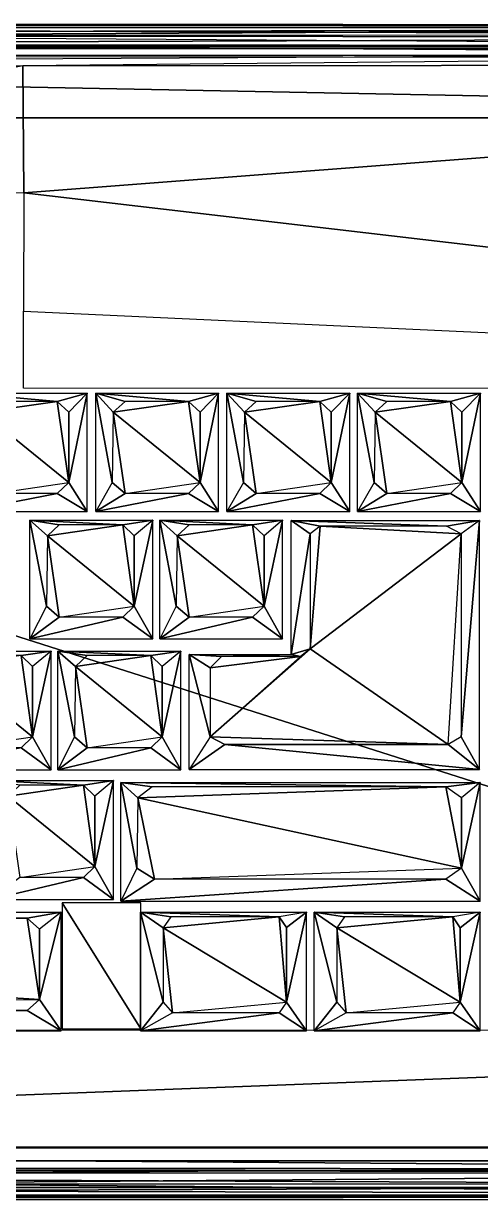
# Model space of a CAD drawing. Header units: metres. Extents: x -32 to 229, y -58 to 33.
# Drawn here: x 100.3 to 135.4, y -58 to 32.6 of the extents above; entities that cross this region are included whole.
import ezdxf

# ---------------------------------------------------------------- set-up
doc = ezdxf.new("R2010")
doc.units = ezdxf.units.M

msp = doc.modelspace()

# ---------------------------------------------------------------- linework, layer by layer
at = {"color": 4, "linetype": 'CONTINUOUS'}
for points in [[(229.02, 32.4654, 1.96646), (-31.4598, 32.5803, 1.98262), (-28.9315, 31.0822, 1.77477)], [(-31.4598, 32.5803, 1.98262), (-31.4598, 32.4758, 0.21631), (229.02, 32.3609, 0.20015)], [(229.02, 32.4654, 1.96646), (-31.4598, 32.5803, 1.98262), (229.02, 32.3609, 0.20015)], [(-31.4598, 32.4758, 0.21631), (-31.4598, 31.6458, -1.16908), (229.02, 31.5309, -1.18523)], [(229.02, 32.3609, 0.20015), (-31.4598, 32.4758, 0.21631), (229.02, 31.5309, -1.18523)], [(-31.4598, 31.7351, 4.75323), (-31.4598, 32.3282, 3.16015), (229.02, 32.2132, 3.144)], [(-28.9315, 30.8302, 2.95215), (-31.4598, 32.3282, 3.16015), (226.938, 30.5942, 2.936)], [(229.02, 32.2132, 3.144), (-31.4598, 32.3282, 3.16015), (226.938, 30.5942, 2.936)], [(229.02, 31.6202, 4.73708), (-31.4598, 31.7351, 4.75323), (229.02, 32.2132, 3.144)], [(229.02, 31.6202, 4.73708), (-31.4598, 31.7351, 4.75323), (-31.4598, 30.7114, 5.72292)], [(229.02, 32.4654, 1.96646), (-28.9315, 31.0822, 1.77477), (226.938, 30.8462, 1.75862)], [(-31.4598, 31.6458, -1.16908), (-31.4598, 30.0905, -2.13877), (229.02, 29.9755, -2.15492)], [(229.02, 31.5309, -1.18523), (-31.4598, 31.6458, -1.16908), (229.02, 29.9755, -2.15492)], [(229.02, 31.6202, 4.73708), (-31.4598, 30.7114, 5.72292), (229.02, 30.5965, 5.70677)], [(-28.9315, 30.8302, 2.95215), (-28.9315, 31.0822, 1.77477), (226.938, 30.8462, 1.75862)], [(226.938, 30.5942, 2.936), (-28.9315, 30.8302, 2.95215), (226.938, 30.8462, 1.75862)], [(229.02, 30.5965, 5.70677), (-31.4598, 30.7114, 5.72292), (-31.4597, 29.1252, 6.48477)], [(229.02, 30.5965, 5.70677), (100.225, 29.3271, 6.47662), (-31.4597, 29.1252, 6.48477)], [(223.066, 30.1072, -1.95338), (-25.4689, 30.1072, -1.95338), (223.066, 25.3257, -11.8111)], [(223.066, 25.3257, -11.8111), (-25.4689, 30.1072, -1.95338), (-25.4689, 25.3257, -11.8111)], [(229.021, 29.426, 6.46862), (229.02, 30.5965, 5.70677), (100.225, 29.3271, 6.47662)], [(100.225, 29.3271, 6.47662), (50.7946, 19.5854, 5.57077), (100.281, 19.5485, 5.404)], [(229.021, 29.426, 6.46862), (100.225, 29.3271, 6.47662), (100.281, 19.5485, 5.404)], [(229.021, 29.426, 6.46862), (100.281, 19.5485, 5.404), (229.026, 4.45523, 3.95677)], [(223.066, 25.3257, -11.8111), (-25.4689, 25.3257, -11.8111), (223.066, -53.9355, -11.8111)], [(223.066, -53.9355, -11.8111), (-25.4689, 25.3257, -11.8111), (-25.4689, -53.9355, -11.8111)], [(100.281, 19.5485, 5.404), (100.26, 10.4297, 4.89123), (229.026, 4.45523, 3.95677)], [(100.261, 4.49831, 3.96277), (100.26, 10.4297, 4.89123), (229.026, 4.45523, 3.95677)], [(105.169, 4.10446, 1.87862), (102.863, 3.47431, 5.89877), (95.7169, 4.10446, 1.87862)], [(102.863, 3.47431, 5.89877), (97.9732, 3.47431, 5.89877), (95.7169, 4.10446, 1.87862)], [(102.863, 3.47431, 5.89877), (97.0672, 2.63862, 5.84031), (95.7169, 4.10446, 1.87862)], [(102.863, 3.47431, 5.89877), (103.745, -2.77938, 5.46154), (105.169, 4.10446, 1.87862)], [(103.745, 2.64046, 5.84046), (102.863, 3.47431, 5.89877), (105.169, 4.10446, 1.87862)], [(105.169, 4.10446, 1.87862), (103.745, -2.77938, 5.46154), (105.169, -5.01477, 1.24123)], [(103.745, 2.64046, 5.84046), (103.745, -2.77938, 5.46154), (105.169, 4.10446, 1.87862)], [(108.079, 3.47431, 5.89877), (107.173, 2.63862, 5.84031), (105.823, 4.10446, 1.87862)], [(112.969, 3.47431, 5.89877), (107.173, 2.63862, 5.84031), (105.823, 4.10446, 1.87862)], [(107.173, 2.63862, 5.84031), (107.094, -2.77938, 5.46154), (105.823, 4.10446, 1.87862)], [(112.969, 3.47431, 5.89877), (108.079, 3.47431, 5.89877), (105.823, 4.10446, 1.87862)], [(115.275, 4.10446, 1.87862), (112.969, 3.47431, 5.89877), (105.823, 4.10446, 1.87862)], [(105.823, 4.10446, 1.87862), (107.094, -2.77938, 5.46154), (105.823, -5.01477, 1.24123)], [(113.851, 2.64046, 5.84046), (112.969, 3.47431, 5.89877), (115.275, 4.10446, 1.87862)], [(112.969, 3.47431, 5.89877), (113.851, -2.77938, 5.46154), (115.275, 4.10446, 1.87862)], [(113.851, 2.64046, 5.84046), (113.851, -2.77938, 5.46154), (115.275, 4.10446, 1.87862)], [(115.275, 4.10446, 1.87862), (113.851, -2.77938, 5.46154), (115.275, -5.01477, 1.24123)], [(118.17, 3.47431, 5.89877), (117.264, 2.63862, 5.84031), (115.913, 4.10446, 1.87862)], [(123.06, 3.47431, 5.89877), (117.264, 2.63862, 5.84031), (115.913, 4.10446, 1.87862)], [(117.264, 2.63862, 5.84031), (117.184, -2.77938, 5.46154), (115.913, 4.10446, 1.87862)], [(123.06, 3.47431, 5.89877), (118.17, 3.47431, 5.89877), (115.913, 4.10446, 1.87862)], [(125.365, 4.10446, 1.87862), (123.06, 3.47431, 5.89877), (115.913, 4.10446, 1.87862)], [(115.913, 4.10446, 1.87862), (117.184, -2.77938, 5.46154), (115.913, -5.01477, 1.24123)], [(123.941, 2.64046, 5.84046), (123.06, 3.47431, 5.89877), (125.365, 4.10446, 1.87862)], [(123.06, 3.47431, 5.89877), (123.941, -2.77938, 5.46154), (125.365, 4.10446, 1.87862)], [(123.941, 2.64046, 5.84046), (123.941, -2.77938, 5.46154), (125.365, 4.10446, 1.87862)], [(125.365, 4.10446, 1.87862), (123.941, -2.77938, 5.46154), (125.365, -5.01477, 1.24123)], [(125.967, 4.10446, 1.87862), (127.238, -2.77938, 5.46154), (125.967, -5.01477, 1.24123)], [(135.419, 4.10446, 1.87862), (133.114, 3.47431, 5.89877), (125.967, 4.10446, 1.87862)], [(127.318, 2.63862, 5.84031), (127.238, -2.77938, 5.46154), (125.967, 4.10446, 1.87862)], [(133.114, 3.47431, 5.89877), (128.224, 3.47431, 5.89877), (125.967, 4.10446, 1.87862)], [(133.114, 3.47431, 5.89877), (127.318, 2.63862, 5.84031), (125.967, 4.10446, 1.87862)], [(128.224, 3.47431, 5.89877), (127.318, 2.63862, 5.84031), (125.967, 4.10446, 1.87862)], [(133.114, 3.47431, 5.89877), (133.995, -2.77938, 5.46154), (135.419, 4.10446, 1.87862)], [(133.995, 2.64046, 5.84046), (133.114, 3.47431, 5.89877), (135.419, 4.10446, 1.87862)], [(135.419, 4.10446, 1.87862), (133.995, -2.77938, 5.46154), (135.419, -5.01477, 1.24123)], [(133.995, 2.64046, 5.84046), (133.995, -2.77938, 5.46154), (135.419, 4.10446, 1.87862)], [(102.863, 3.47431, 5.89877), (97.0672, 2.63862, 5.84031), (103.745, -2.77938, 5.46154)], [(102.863, 3.47431, 5.89877), (97.9732, 3.47431, 5.89877), (97.0672, 2.63862, 5.84031)], [(103.745, 2.64046, 5.84046), (102.863, 3.47431, 5.89877), (103.745, -2.77938, 5.46154)], [(112.969, 3.47431, 5.89877), (108.079, 3.47431, 5.89877), (107.173, 2.63862, 5.84031)], [(112.969, 3.47431, 5.89877), (107.173, 2.63862, 5.84031), (113.851, -2.77938, 5.46154)], [(113.851, 2.64046, 5.84046), (112.969, 3.47431, 5.89877), (113.851, -2.77938, 5.46154)], [(123.06, 3.47431, 5.89877), (118.17, 3.47431, 5.89877), (117.264, 2.63862, 5.84031)], [(123.06, 3.47431, 5.89877), (117.264, 2.63862, 5.84031), (123.941, -2.77938, 5.46154)], [(123.941, 2.64046, 5.84046), (123.06, 3.47431, 5.89877), (123.941, -2.77938, 5.46154)], [(133.114, 3.47431, 5.89877), (127.318, 2.63862, 5.84031), (133.995, -2.77938, 5.46154)], [(133.114, 3.47431, 5.89877), (128.224, 3.47431, 5.89877), (127.318, 2.63862, 5.84031)], [(133.995, 2.64046, 5.84046), (133.114, 3.47431, 5.89877), (133.995, -2.77938, 5.46154)], [(103.745, -2.77938, 5.46154), (97.0672, 2.63862, 5.84031), (97.9731, -3.61292, 5.40323)], [(107.173, 2.63862, 5.84031), (107.094, -2.77938, 5.46154), (108.079, -3.61292, 5.40323)], [(113.851, -2.77938, 5.46154), (107.173, 2.63862, 5.84031), (108.079, -3.61292, 5.40323)], [(117.264, 2.63862, 5.84031), (117.184, -2.77938, 5.46154), (118.17, -3.61292, 5.40323)], [(123.941, -2.77938, 5.46154), (117.264, 2.63862, 5.84031), (118.17, -3.61292, 5.40323)], [(127.318, 2.63862, 5.84031), (127.238, -2.77938, 5.46154), (128.224, -3.61292, 5.40323)], [(133.995, -2.77938, 5.46154), (127.318, 2.63862, 5.84031), (128.224, -3.61292, 5.40323)], [(105.169, -5.01477, 1.24123), (102.863, -3.61292, 5.40323), (95.7169, -5.01477, 1.24123)], [(102.863, -3.61292, 5.40323), (97.9731, -3.61292, 5.40323), (95.7169, -5.01477, 1.24123)], [(103.745, -2.77938, 5.46154), (102.863, -3.61292, 5.40323), (97.9731, -3.61292, 5.40323)], [(103.745, -2.77938, 5.46154), (102.863, -3.61292, 5.40323), (105.169, -5.01477, 1.24123)], [(108.079, -3.61292, 5.40323), (107.094, -2.77938, 5.46154), (105.823, -5.01477, 1.24123)], [(112.969, -3.61292, 5.40323), (108.079, -3.61292, 5.40323), (105.823, -5.01477, 1.24123)], [(115.275, -5.01477, 1.24123), (112.969, -3.61292, 5.40323), (105.823, -5.01477, 1.24123)], [(113.851, -2.77938, 5.46154), (112.969, -3.61292, 5.40323), (108.079, -3.61292, 5.40323)], [(113.851, -2.77938, 5.46154), (112.969, -3.61292, 5.40323), (115.275, -5.01477, 1.24123)], [(118.17, -3.61292, 5.40323), (117.184, -2.77938, 5.46154), (115.913, -5.01477, 1.24123)], [(123.06, -3.61292, 5.40323), (118.17, -3.61292, 5.40323), (115.913, -5.01477, 1.24123)], [(125.365, -5.01477, 1.24123), (123.06, -3.61292, 5.40323), (115.913, -5.01477, 1.24123)], [(123.941, -2.77938, 5.46154), (123.06, -3.61292, 5.40323), (118.17, -3.61292, 5.40323)], [(123.941, -2.77938, 5.46154), (123.06, -3.61292, 5.40323), (125.365, -5.01477, 1.24123)], [(128.224, -3.61292, 5.40323), (127.238, -2.77938, 5.46154), (125.967, -5.01477, 1.24123)], [(135.419, -5.01477, 1.24123), (133.114, -3.61292, 5.40323), (125.967, -5.01477, 1.24123)], [(133.114, -3.61292, 5.40323), (128.224, -3.61292, 5.40323), (125.967, -5.01477, 1.24123)], [(133.995, -2.77938, 5.46154), (133.114, -3.61292, 5.40323), (128.224, -3.61292, 5.40323)], [(133.995, -2.77938, 5.46154), (133.114, -3.61292, 5.40323), (135.419, -5.01477, 1.24123)], [(103.022, -6.03246, 4.12138), (102.116, -6.87015, 4.12138), (100.766, -5.68415, 0.06646)], [(107.912, -6.03246, 4.12138), (102.116, -6.87015, 4.12138), (100.766, -5.68415, 0.06646)], [(102.116, -6.87015, 4.12138), (102.037, -12.3014, 4.12138), (100.766, -5.68415, 0.06646)], [(107.912, -6.03246, 4.12138), (103.022, -6.03246, 4.12138), (100.766, -5.68415, 0.06646)], [(110.218, -5.68415, 0.06646), (107.912, -6.03246, 4.12138), (100.766, -5.68415, 0.06646)], [(100.766, -5.68415, 0.06646), (102.037, -12.3014, 4.12138), (100.766, -14.8265, 0.06646)], [(107.912, -6.03246, 4.12138), (103.022, -6.03246, 4.12138), (102.116, -6.87015, 4.12138)], [(107.912, -6.03246, 4.12138), (102.116, -6.87015, 4.12138), (108.794, -12.3014, 4.12138)], [(108.794, -6.86831, 4.12138), (107.912, -6.03246, 4.12138), (110.218, -5.68415, 0.06646)], [(107.912, -6.03246, 4.12138), (108.794, -12.3014, 4.12138), (110.218, -5.68415, 0.06646)], [(108.794, -6.86831, 4.12138), (107.912, -6.03246, 4.12138), (108.794, -12.3014, 4.12138)], [(108.794, -6.86831, 4.12138), (108.794, -12.3014, 4.12138), (110.218, -5.68415, 0.06646)], [(110.218, -5.68415, 0.06646), (108.794, -12.3014, 4.12138), (110.218, -14.8265, 0.06646)], [(110.746, -5.68415, 0.06646), (112.017, -12.3014, 4.12138), (110.746, -14.8265, 0.06646)], [(120.198, -5.68415, 0.06646), (117.892, -6.03246, 4.12138), (110.746, -5.68415, 0.06646)], [(112.096, -6.87015, 4.12138), (112.017, -12.3014, 4.12138), (110.746, -5.68415, 0.06646)], [(117.892, -6.03246, 4.12138), (113.002, -6.03246, 4.12138), (110.746, -5.68415, 0.06646)], [(117.892, -6.03246, 4.12138), (112.096, -6.87015, 4.12138), (110.746, -5.68415, 0.06646)], [(113.002, -6.03246, 4.12138), (112.096, -6.87015, 4.12138), (110.746, -5.68415, 0.06646)], [(117.892, -6.03246, 4.12138), (112.096, -6.87015, 4.12138), (118.774, -12.3014, 4.12138)], [(117.892, -6.03246, 4.12138), (113.002, -6.03246, 4.12138), (112.096, -6.87015, 4.12138)], [(117.892, -6.03246, 4.12138), (118.774, -12.3014, 4.12138), (120.198, -5.68415, 0.06646)], [(118.774, -6.86831, 4.12138), (117.892, -6.03246, 4.12138), (120.198, -5.68415, 0.06646)], [(118.774, -6.86831, 4.12138), (117.892, -6.03246, 4.12138), (118.774, -12.3014, 4.12138)], [(120.198, -5.68415, 0.06646), (118.774, -12.3014, 4.12138), (120.198, -14.8265, 0.06646)], [(118.774, -6.86831, 4.12138), (118.774, -12.3014, 4.12138), (120.198, -5.68415, 0.06646)], [(135.362, -5.71277, -1.07415), (132.807, -6.14138, 3.18385), (120.855, -5.71277, -1.07415)], [(120.855, -5.71277, -1.07415), (122.33, -6.73123, 3.18385), (120.855, -16.0114, -1.07415)], [(132.807, -6.14138, 3.18385), (123.088, -6.14138, 3.18385), (120.855, -5.71277, -1.07415)], [(123.088, -6.14138, 3.18385), (122.33, -6.73123, 3.18385), (120.855, -5.71277, -1.07415)], [(133.943, -6.73123, 3.18385), (123.088, -6.14138, 3.18385), (122.33, -15.5782, 3.18385)], [(123.088, -6.14138, 3.18385), (122.33, -6.73123, 3.18385), (122.33, -15.5782, 3.18385)], [(132.807, -6.14138, 3.18385), (123.088, -6.14138, 3.18385), (133.943, -6.73123, 3.18385)], [(133.943, -6.73123, 3.18385), (132.807, -6.14138, 3.18385), (135.362, -5.71277, -1.07415)], [(135.362, -5.71277, -1.07415), (133.943, -22.3618, 3.18385), (135.362, -24.8877, -1.07415)], [(133.943, -6.73123, 3.18385), (133.943, -22.3618, 3.18385), (135.362, -5.71277, -1.07415)], [(102.116, -6.87015, 4.12138), (102.037, -12.3014, 4.12138), (103.022, -13.1372, 4.12138)], [(108.794, -12.3014, 4.12138), (102.116, -6.87015, 4.12138), (103.022, -13.1372, 4.12138)], [(112.096, -6.87015, 4.12138), (112.017, -12.3014, 4.12138), (113.002, -13.1372, 4.12138)], [(118.774, -12.3014, 4.12138), (112.096, -6.87015, 4.12138), (113.002, -13.1372, 4.12138)], [(122.33, -6.73123, 3.18385), (122.33, -15.5782, 3.18385), (120.855, -16.0114, -1.07415)], [(133.943, -6.73123, 3.18385), (122.33, -15.5782, 3.18385), (132.933, -22.9515, 3.18385)], [(133.943, -6.73123, 3.18385), (133.943, -22.3618, 3.18385), (132.933, -22.9515, 3.18385)], [(103.022, -13.1372, 4.12138), (102.037, -12.3014, 4.12138), (100.766, -14.8265, 0.06646)], [(108.794, -12.3014, 4.12138), (107.912, -13.1372, 4.12138), (103.022, -13.1372, 4.12138)], [(108.794, -12.3014, 4.12138), (107.912, -13.1372, 4.12138), (110.218, -14.8265, 0.06646)], [(113.002, -13.1372, 4.12138), (112.017, -12.3014, 4.12138), (110.746, -14.8265, 0.06646)], [(118.774, -12.3014, 4.12138), (117.892, -13.1372, 4.12138), (113.002, -13.1372, 4.12138)], [(118.774, -12.3014, 4.12138), (117.892, -13.1372, 4.12138), (120.198, -14.8265, 0.06646)], [(107.912, -13.1372, 4.12138), (103.022, -13.1372, 4.12138), (100.766, -14.8265, 0.06646)], [(110.218, -14.8265, 0.06646), (107.912, -13.1372, 4.12138), (100.766, -14.8265, 0.06646)], [(120.198, -14.8265, 0.06646), (117.892, -13.1372, 4.12138), (110.746, -14.8265, 0.06646)], [(117.892, -13.1372, 4.12138), (113.002, -13.1372, 4.12138), (110.746, -14.8265, 0.06646)], [(102.392, -15.7531, -1.11108), (100.086, -16.1014, 2.94385), (92.94, -15.7531, -1.11108)], [(100.086, -16.1014, 2.94385), (94.2903, -16.9391, 2.94385), (100.968, -22.3703, 2.94385)], [(100.086, -16.1014, 2.94385), (100.968, -22.3703, 2.94385), (102.392, -15.7531, -1.11108)], [(100.968, -16.9372, 2.94385), (100.086, -16.1014, 2.94385), (102.392, -15.7531, -1.11108)], [(100.968, -16.9372, 2.94385), (100.086, -16.1014, 2.94385), (100.968, -22.3703, 2.94385)], [(102.392, -15.7531, -1.11108), (100.968, -22.3703, 2.94385), (102.392, -24.8954, -1.11108)], [(100.968, -16.9372, 2.94385), (100.968, -22.3703, 2.94385), (102.392, -15.7531, -1.11108)], [(105.176, -16.1014, 2.94385), (104.27, -16.9391, 2.94385), (102.92, -15.7531, -1.11108)], [(110.066, -16.1014, 2.94385), (104.27, -16.9391, 2.94385), (102.92, -15.7531, -1.11108)], [(104.27, -16.9391, 2.94385), (104.191, -22.3703, 2.94385), (102.92, -15.7531, -1.11108)], [(110.066, -16.1014, 2.94385), (105.176, -16.1014, 2.94385), (102.92, -15.7531, -1.11108)], [(112.372, -15.7531, -1.11108), (110.066, -16.1014, 2.94385), (102.92, -15.7531, -1.11108)], [(102.92, -15.7531, -1.11108), (104.191, -22.3703, 2.94385), (102.92, -24.8954, -1.11108)], [(110.066, -16.1014, 2.94385), (105.176, -16.1014, 2.94385), (104.27, -16.9391, 2.94385)], [(110.066, -16.1014, 2.94385), (104.27, -16.9391, 2.94385), (110.948, -22.3703, 2.94385)], [(110.948, -16.9372, 2.94385), (110.066, -16.1014, 2.94385), (112.372, -15.7531, -1.11108)], [(110.066, -16.1014, 2.94385), (110.948, -22.3703, 2.94385), (112.372, -15.7531, -1.11108)], [(110.948, -16.9372, 2.94385), (110.066, -16.1014, 2.94385), (110.948, -22.3703, 2.94385)], [(110.948, -16.9372, 2.94385), (110.948, -22.3703, 2.94385), (112.372, -15.7531, -1.11108)], [(112.372, -15.7531, -1.11108), (110.948, -22.3703, 2.94385), (112.372, -24.8954, -1.11108)], [(113.003, -16.0114, -1.07415), (114.631, -22.3618, 3.18385), (113.003, -24.8877, -1.07415)], [(120.855, -16.0114, -1.07415), (115.514, -16.1678, 3.18385), (113.003, -16.0114, -1.07415)], [(114.631, -17.0526, 3.18385), (114.631, -22.3618, 3.18385), (113.003, -16.0114, -1.07415)], [(115.514, -16.1678, 3.18385), (114.631, -17.0526, 3.18385), (113.003, -16.0114, -1.07415)], [(122.33, -15.5782, 3.18385), (114.631, -22.3618, 3.18385), (132.933, -22.9515, 3.18385)], [(122.33, -15.5782, 3.18385), (121.573, -16.1678, 3.18385), (114.631, -22.3618, 3.18385)], [(121.573, -16.1678, 3.18385), (114.631, -17.0526, 3.18385), (114.631, -22.3618, 3.18385)], [(121.573, -16.1678, 3.18385), (115.514, -16.1678, 3.18385), (114.631, -17.0526, 3.18385)], [(121.573, -16.1678, 3.18385), (115.514, -16.1678, 3.18385), (120.855, -16.0114, -1.07415)], [(122.33, -15.5782, 3.18385), (121.573, -16.1678, 3.18385), (120.855, -16.0114, -1.07415)], [(100.968, -22.3703, 2.94385), (94.2903, -16.9391, 2.94385), (95.1962, -23.2062, 2.94385)], [(104.27, -16.9391, 2.94385), (104.191, -22.3703, 2.94385), (105.176, -23.2062, 2.94385)], [(110.948, -22.3703, 2.94385), (104.27, -16.9391, 2.94385), (105.176, -23.2062, 2.94385)], [(100.968, -22.3703, 2.94385), (100.086, -23.2062, 2.94385), (95.1962, -23.2062, 2.94385)], [(100.968, -22.3703, 2.94385), (100.086, -23.2062, 2.94385), (102.392, -24.8954, -1.11108)], [(105.176, -23.2062, 2.94385), (104.191, -22.3703, 2.94385), (102.92, -24.8954, -1.11108)], [(110.948, -22.3703, 2.94385), (110.066, -23.2062, 2.94385), (105.176, -23.2062, 2.94385)], [(110.948, -22.3703, 2.94385), (110.066, -23.2062, 2.94385), (112.372, -24.8954, -1.11108)], [(115.767, -22.9515, 3.18385), (114.631, -22.3618, 3.18385), (113.003, -24.8877, -1.07415)], [(132.933, -22.9515, 3.18385), (114.631, -22.3618, 3.18385), (115.767, -22.9515, 3.18385)], [(133.943, -22.3618, 3.18385), (132.933, -22.9515, 3.18385), (135.362, -24.8877, -1.07415)], [(102.392, -24.8954, -1.11108), (100.086, -23.2062, 2.94385), (92.94, -24.8954, -1.11108)], [(110.066, -23.2062, 2.94385), (105.176, -23.2062, 2.94385), (102.92, -24.8954, -1.11108)], [(112.372, -24.8954, -1.11108), (110.066, -23.2062, 2.94385), (102.92, -24.8954, -1.11108)], [(135.362, -24.8877, -1.07415), (115.767, -22.9515, 3.18385), (113.003, -24.8877, -1.07415)], [(132.933, -22.9515, 3.18385), (115.767, -22.9515, 3.18385), (135.362, -24.8877, -1.07415)], [(107.181, -25.7385, -2.28862), (104.875, -26.0868, 1.76631), (97.7289, -25.7385, -2.28862)], [(104.875, -26.0868, 1.76631), (99.9852, -26.0868, 1.76631), (97.7289, -25.7385, -2.28862)], [(104.875, -26.0868, 1.76631), (99.0792, -26.9245, 1.76631), (97.7289, -25.7385, -2.28862)], [(104.875, -26.0868, 1.76631), (99.0792, -26.9245, 1.76631), (105.757, -32.3557, 1.76631)], [(104.875, -26.0868, 1.76631), (99.9852, -26.0868, 1.76631), (99.0792, -26.9245, 1.76631)], [(104.875, -26.0868, 1.76631), (105.757, -32.3557, 1.76631), (107.181, -25.7385, -2.28862)], [(105.757, -26.9226, 1.76631), (104.875, -26.0868, 1.76631), (107.181, -25.7385, -2.28862)], [(105.757, -26.9226, 1.76631), (104.875, -26.0868, 1.76631), (105.757, -32.3557, 1.76631)], [(107.181, -25.7385, -2.28862), (105.757, -32.3557, 1.76631), (107.181, -34.8808, -2.28862)], [(105.757, -26.9226, 1.76631), (105.757, -32.3557, 1.76631), (107.181, -25.7385, -2.28862)], [(110.168, -26.2168, 1.76631), (109.061, -27.0545, 1.76631), (107.759, -25.8685, -2.28862)], [(132.776, -26.2168, 1.76631), (109.061, -27.0545, 1.76631), (107.759, -25.8685, -2.28862)], [(109.061, -27.0545, 1.76631), (109, -32.4857, 1.76631), (107.759, -25.8685, -2.28862)], [(132.776, -26.2168, 1.76631), (110.168, -26.2168, 1.76631), (107.759, -25.8685, -2.28862)], [(135.411, -25.8685, -2.28862), (132.776, -26.2168, 1.76631), (107.759, -25.8685, -2.28862)], [(107.759, -25.8685, -2.28862), (109, -32.4857, 1.76631), (107.759, -35.0108, -2.28862)], [(132.776, -26.2168, 1.76631), (110.168, -26.2168, 1.76631), (109.061, -27.0545, 1.76631)], [(132.776, -26.2168, 1.76631), (109.061, -27.0545, 1.76631), (133.982, -32.4857, 1.76631)], [(133.982, -27.0526, 1.76631), (132.776, -26.2168, 1.76631), (135.411, -25.8685, -2.28862)], [(132.776, -26.2168, 1.76631), (133.982, -32.4857, 1.76631), (135.411, -25.8685, -2.28862)], [(133.982, -27.0526, 1.76631), (132.776, -26.2168, 1.76631), (133.982, -32.4857, 1.76631)], [(133.982, -27.0526, 1.76631), (133.982, -32.4857, 1.76631), (135.411, -25.8685, -2.28862)], [(135.411, -25.8685, -2.28862), (133.982, -32.4857, 1.76631), (135.411, -35.0108, -2.28862)], [(105.757, -32.3557, 1.76631), (99.0792, -26.9245, 1.76631), (99.9851, -33.1915, 1.76631)], [(109.061, -27.0545, 1.76631), (109, -32.4857, 1.76631), (110.337, -33.3215, 1.76631)], [(133.982, -32.4857, 1.76631), (109.061, -27.0545, 1.76631), (110.337, -33.3215, 1.76631)], [(105.757, -32.3557, 1.76631), (104.875, -33.1915, 1.76631), (99.9851, -33.1915, 1.76631)], [(105.757, -32.3557, 1.76631), (104.875, -33.1915, 1.76631), (107.181, -34.8808, -2.28862)], [(110.337, -33.3215, 1.76631), (109, -32.4857, 1.76631), (107.759, -35.0108, -2.28862)], [(133.982, -32.4857, 1.76631), (132.776, -33.3215, 1.76631), (110.337, -33.3215, 1.76631)], [(133.982, -32.4857, 1.76631), (132.776, -33.3215, 1.76631), (135.411, -35.0108, -2.28862)], [(107.181, -34.8808, -2.28862), (104.875, -33.1915, 1.76631), (97.7289, -34.8808, -2.28862)], [(104.875, -33.1915, 1.76631), (99.9851, -33.1915, 1.76631), (97.7289, -34.8808, -2.28862)], [(132.776, -33.3215, 1.76631), (110.337, -33.3215, 1.76631), (107.759, -35.0108, -2.28862)], [(135.411, -35.0108, -2.28862), (132.776, -33.3215, 1.76631), (107.759, -35.0108, -2.28862)], [(109.284, -35.1555, -1.88123), (103.248, -35.1555, -1.88123), (109.284, -44.8548, -3.33338)], [(109.284, -44.8548, -3.33338), (103.248, -35.1555, -1.88123), (103.248, -44.8548, -3.33338)], [(100.548, -36.3337, 0.88308), (13.9755, -37.1714, 0.88308), (12.2155, -35.8594, -4.05492)], [(100.548, -36.3337, 0.88308), (14.8415, -36.3337, 0.88308), (12.2155, -35.8594, -4.05492)], [(103.16, -35.8594, -4.05492), (100.548, -36.3337, 0.88308), (12.2155, -35.8594, -4.05492)], [(101.486, -37.1695, 0.88308), (100.548, -36.3337, 0.88308), (103.16, -35.8594, -4.05492)], [(100.548, -36.3337, 0.88308), (101.486, -42.6026, 0.88308), (103.16, -35.8594, -4.05492)], [(101.486, -37.1695, 0.88308), (101.486, -42.6026, 0.88308), (103.16, -35.8594, -4.05492)], [(103.16, -35.8594, -4.05492), (101.486, -42.6026, 0.88308), (103.16, -45.0017, -4.05492)], [(111.615, -36.2257), (111.021, -37.0634), (109.266, -35.8774, -4.05492)], [(119.935, -36.2257), (111.021, -37.0634), (109.266, -35.8774, -4.05492)], [(111.021, -37.0634), (111.02, -42.7895), (109.266, -35.8774, -4.05492)], [(119.935, -36.2257), (111.615, -36.2257), (109.266, -35.8774, -4.05492)], [(122.042, -35.8774, -4.05492), (119.935, -36.2257), (109.266, -35.8774, -4.05492)], [(109.266, -35.8774, -4.05492), (111.02, -42.7895), (109.266, -45.0197, -4.05492)], [(119.935, -36.2257), (111.615, -36.2257), (111.021, -37.0634)], [(119.935, -36.2257), (111.021, -37.0634), (120.496, -42.7895)], [(119.935, -36.2257), (120.496, -37.0615), (122.042, -35.8774, -4.05492)], [(119.935, -36.2257), (120.496, -42.7895), (122.042, -35.8774, -4.05492)], [(120.496, -37.0615), (119.935, -36.2257), (120.496, -42.7895)], [(120.496, -37.0615), (120.496, -42.7895), (122.042, -35.8774, -4.05492)], [(122.042, -35.8774, -4.05492), (120.496, -42.7895), (122.042, -45.0197, -4.05492)], [(122.63, -35.8788, -4.05492), (124.384, -42.7909), (122.63, -45.0211, -4.05492)], [(135.406, -35.8788, -4.05492), (133.299, -36.2271), (122.63, -35.8788, -4.05492)], [(124.385, -37.0648), (124.384, -42.7909), (122.63, -35.8788, -4.05492)], [(133.299, -36.2271), (124.979, -36.2271), (122.63, -35.8788, -4.05492)], [(133.299, -36.2271), (124.385, -37.0648), (122.63, -35.8788, -4.05492)], [(124.979, -36.2271), (124.385, -37.0648), (122.63, -35.8788, -4.05492)], [(133.299, -36.2271), (124.385, -37.0648), (133.86, -42.7909)], [(133.299, -36.2271), (124.979, -36.2271), (124.385, -37.0648)], [(133.299, -36.2271), (133.86, -42.7909), (135.406, -35.8788, -4.05492)], [(133.299, -36.2271), (133.86, -37.0629), (135.406, -35.8788, -4.05492)], [(133.86, -37.0629), (133.299, -36.2271), (133.86, -42.7909)], [(135.406, -35.8788, -4.05492), (133.86, -42.7909), (135.406, -45.0211, -4.05492)], [(133.86, -37.0629), (133.86, -42.7909), (135.406, -35.8788, -4.05492)], [(100.548, -36.3337, 0.88308), (14.8415, -36.3337, 0.88308), (13.9755, -37.1714, 0.88308)], [(100.548, -36.3337, 0.88308), (13.9755, -37.1714, 0.88308), (101.486, -42.6026, 0.88308)], [(101.486, -37.1695, 0.88308), (100.548, -36.3337, 0.88308), (101.486, -42.6026, 0.88308)], [(111.021, -37.0634), (111.02, -42.7895), (111.72, -43.6254)], [(120.496, -42.7895), (111.021, -37.0634), (111.72, -43.6254)], [(124.385, -37.0648), (124.384, -42.7909), (125.084, -43.6268)], [(133.86, -42.7909), (124.385, -37.0648), (125.084, -43.6268)], [(101.486, -42.6026, 0.88308), (13.9755, -37.1714, 0.88308), (15.0195, -43.4385, 0.88308)], [(100.548, -43.4385, 0.88308), (15.0195, -43.4385, 0.88308), (12.2155, -45.0017, -4.05492)], [(103.16, -45.0017, -4.05492), (100.548, -43.4385, 0.88308), (12.2155, -45.0017, -4.05492)], [(101.486, -42.6026, 0.88308), (100.548, -43.4385, 0.88308), (15.0195, -43.4385, 0.88308)], [(101.486, -42.6026, 0.88308), (100.548, -43.4385, 0.88308), (103.16, -45.0017, -4.05492)], [(111.02, -42.7895), (111.72, -43.6254), (109.266, -45.0197, -4.05492)], [(120.496, -42.7895), (119.935, -43.6254), (111.72, -43.6254)], [(120.496, -42.7895), (119.935, -43.6254), (122.042, -45.0197, -4.05492)], [(124.384, -42.7909), (125.084, -43.6268), (122.63, -45.0211, -4.05492)], [(133.86, -42.7909), (133.299, -43.6268), (125.084, -43.6268)], [(133.86, -42.7909), (133.299, -43.6268), (135.406, -45.0211, -4.05492)], [(119.935, -43.6254), (111.72, -43.6254), (109.266, -45.0197, -4.05492)], [(122.042, -45.0197, -4.05492), (119.935, -43.6254), (109.266, -45.0197, -4.05492)], [(135.406, -45.0211, -4.05492), (133.299, -43.6268), (122.63, -45.0211, -4.05492)], [(133.299, -43.6268), (125.084, -43.6268), (122.63, -45.0211, -4.05492)], [(229.031, -44.9918, -2.45754), (-31.5855, -44.9343, -2.44954), (-31.4598, -55.0202, -3.732)], [(229.042, -55.0202, -3.732), (229.031, -44.9918, -2.45754), (-31.4598, -55.0202, -3.732)], [(229.042, -55.9392, -11.178), (-31.4598, -54.0551, -11.7668), (-31.4598, -55.9392, -11.178)], [(229.042, -54.0551, -11.7668), (-31.4598, -54.0551, -11.7668), (229.042, -55.9392, -11.178)], [(229.042, -55.0202, -3.732), (229.042, -56.8277, -4.70169), (-31.4598, -56.8277, -4.70169)], [(229.042, -55.0202, -3.732), (-31.4598, -55.0202, -3.732), (-31.4598, -56.8277, -4.70169)], [(226.959, -55.6589, -8.65), (-28.9315, -55.5378, -8.65), (-31.4598, -57.6731, -8.85785)], [(229.042, -57.6731, -8.85785), (226.959, -55.6589, -8.65), (-31.4598, -57.6731, -8.85785)], [(229.042, -57.9989, -7.68031), (-28.9315, -55.7746, -7.47246), (-31.4598, -57.9989, -7.68031)], [(229.042, -57.0798, -10.0005), (-31.4598, -57.0798, -10.0005), (-31.4598, -55.9392, -11.178)], [(229.042, -55.9392, -11.178), (229.042, -57.0798, -10.0005), (-31.4598, -55.9392, -11.178)], [(226.959, -55.8957, -7.47246), (-28.9315, -55.7746, -7.47246), (-28.9315, -55.5378, -8.65)], [(226.959, -55.6589, -8.65), (226.959, -55.8957, -7.47246), (-28.9315, -55.5378, -8.65)], [(226.959, -55.8957, -7.47246), (-28.9315, -55.7746, -7.47246), (229.042, -57.9989, -7.68031)], [(229.042, -56.8277, -4.70169), (-31.4598, -56.8277, -4.70169), (-31.4598, -57.7469, -6.08692)], [(229.042, -57.7469, -6.08692), (229.042, -56.8277, -4.70169), (-31.4598, -57.7469, -6.08692)], [(229.042, -57.6731, -8.85785), (-31.4598, -57.6731, -8.85785), (-31.4598, -57.0798, -10.0005)], [(229.042, -57.0798, -10.0005), (229.042, -57.6731, -8.85785), (-31.4598, -57.0798, -10.0005)], [(229.042, -57.7469, -6.08692), (-31.4598, -57.7469, -6.08692), (-31.4598, -57.9989, -7.68031)], [(229.042, -57.9989, -7.68031), (229.042, -57.7469, -6.08692), (-31.4598, -57.9989, -7.68031)]]:
    msp.add_3dface(points, dxfattribs=at)

doc.saveas('drawing.dxf')
